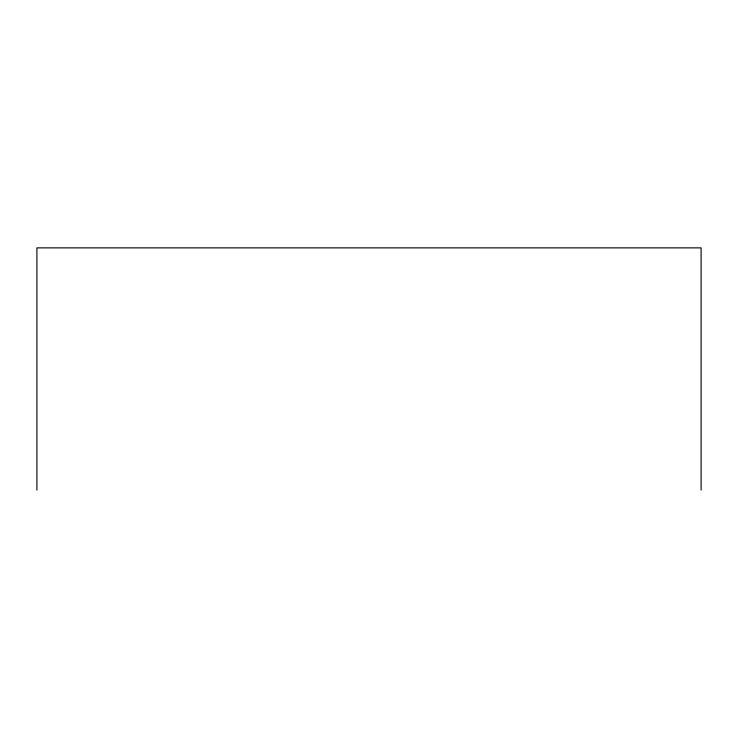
<?xml version="1.0" encoding="UTF-8"?>
<svg xmlns="http://www.w3.org/2000/svg" width="738" height="738" viewBox="0 0 738 738"><rect width="100%" height="100%" fill="white"/><g stroke="black" fill="none" stroke-linecap="round" stroke-linejoin="round"><path stroke-width="1.11" d="M701.1 490.124L701.1 247.876L36.9 247.876L36.9 490.124"/></g></svg>
